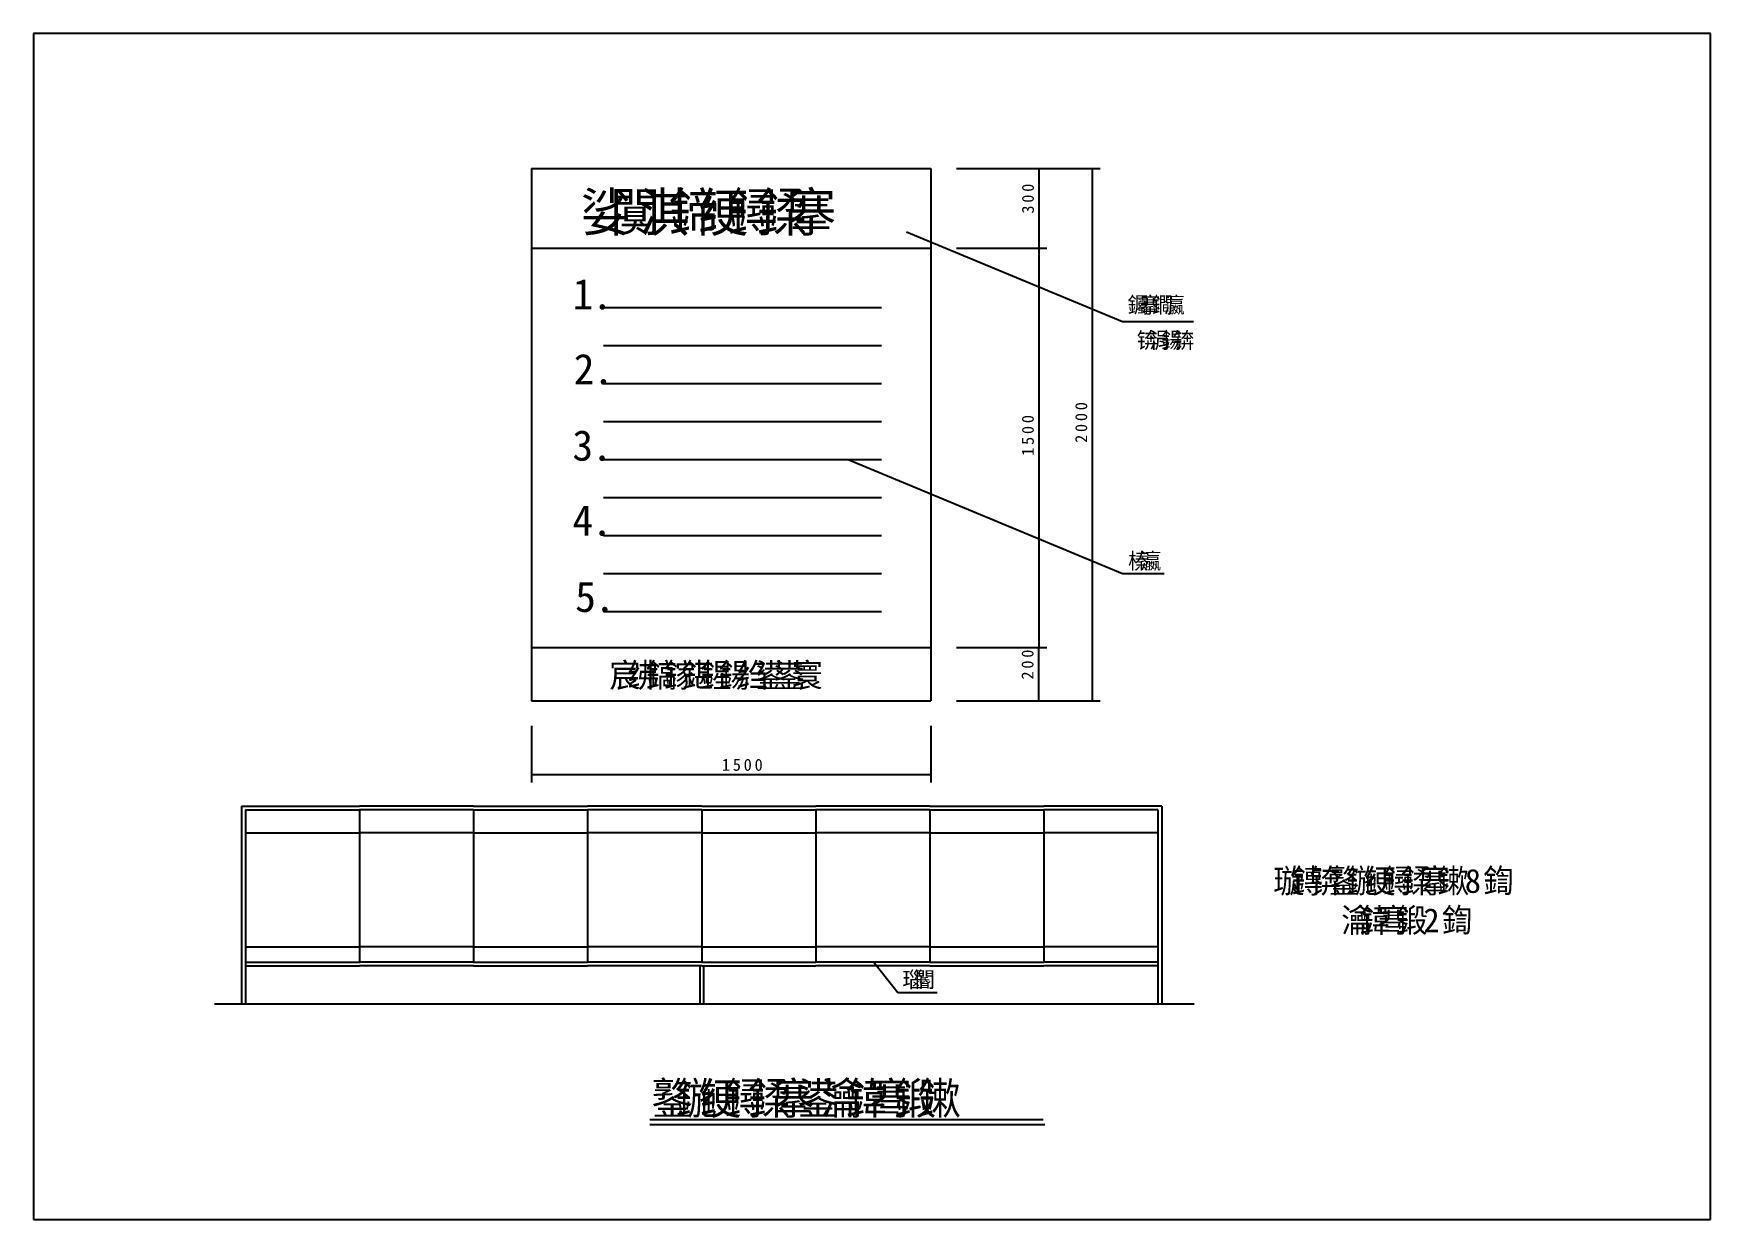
# Model space of a CAD drawing. Header units: metres. Extents: x 0 to 420, y 0 to 297.
import ezdxf

# ---------------------------------------------------------------- set-up
doc = ezdxf.new("R2010")
doc.units = ezdxf.units.M

msp = doc.modelspace()

# ---------------------------------------------------------------- linework, layer by layer
for p, q in [((420, 297), (0, 297)), ((0, 297), (0, 0)), ((420, 0), (420, 297)), ((124.72, 263.21), (224.72, 263.21)), ((124.72, 263.21), (124.72, 243.21)), ((224.72, 263.21), (224.72, 243.21)), ((231.14, 263.21), (253.79, 263.21)), ((232.1, 263.21), (267.14, 263.21)), ((251.79, 263.21), (251.79, 243.21)), ((265.14, 263.21), (265.14, 129.88)), ((218.67, 247.36), (272.77, 224.92)), ((124.72, 243.21), (224.72, 243.21)), ((124.72, 243.21), (124.72, 143.21)), ((224.72, 243.21), (224.72, 143.21)), ((231.14, 243.21), (253.79, 243.21)), ((232.1, 243.21), (253.77, 243.21)), ((251.77, 243.21), (251.77, 143.21)), ((142.79, 228.42), (212.35, 228.42)), ((272.77, 224.92), (290.55, 224.92)), ((142.79, 218.9), (212.35, 218.9)), ((142.79, 209.38), (212.35, 209.38)), ((142.79, 199.85), (212.35, 199.85)), ((142.79, 190.33), (212.35, 190.33)), ((204, 190.33), (272.77, 161.8)), ((142.79, 180.8), (212.35, 180.8)), ((142.79, 171.28), (212.35, 171.28)), ((142.79, 161.76), (212.35, 161.76)), ((272.77, 161.8), (283.21, 161.8)), ((142.79, 152.23), (212.35, 152.23)), ((124.72, 143.21), (224.72, 143.21)), ((124.72, 143.21), (124.72, 129.88)), ((224.72, 143.21), (224.72, 129.88)), ((231.14, 143.21), (253.77, 143.21)), ((231.14, 143.21), (253.69, 143.21)), ((251.69, 143.21), (251.69, 129.88)), ((124.72, 129.88), (224.72, 129.88)), ((231.14, 129.88), (267.14, 129.88)), ((231.14, 129.88), (253.69, 129.88)), ((124.72, 123.66), (124.72, 109.46)), ((224.72, 123.66), (224.72, 109.46)), ((124.72, 111.46), (224.72, 111.46)), ((52.1, 103.52), (81.63, 103.52)), ((52.1, 103.52), (52.1, 96.85)), ((53.06, 102.57), (81.63, 102.57)), ((53.06, 102.57), (53.06, 96.85)), ((110.2, 103.52), (81.63, 103.52)), ((110.2, 102.57), (81.63, 102.57)), ((81.63, 102.57), (81.63, 96.85)), ((81.63, 102.57), (81.63, 96.85)), ((110.2, 103.52), (138.77, 103.52)), ((110.2, 102.57), (138.77, 102.57)), ((110.2, 102.57), (110.2, 96.85)), ((110.2, 102.57), (110.2, 96.85)), ((167.34, 103.52), (138.77, 103.52)), ((167.34, 102.57), (138.77, 102.57)), ((138.77, 102.57), (138.77, 96.85)), ((138.77, 102.57), (138.77, 96.85)), ((167.34, 103.52), (195.91, 103.52)), ((167.34, 102.57), (195.91, 102.57)), ((167.34, 102.57), (167.34, 96.85)), ((167.34, 102.57), (167.34, 96.85)), ((224.48, 103.52), (195.91, 103.52)), ((224.48, 102.57), (195.91, 102.57)), ((195.91, 102.57), (195.91, 96.85)), ((195.91, 102.57), (195.91, 96.85)), ((224.48, 103.52), (253.06, 103.52)), ((224.48, 102.57), (253.06, 102.57)), ((224.48, 102.57), (224.48, 96.85)), ((224.48, 102.57), (224.48, 96.85)), ((282.58, 103.52), (253.06, 103.52)), ((281.63, 102.57), (253.06, 102.57)), ((253.06, 102.57), (253.06, 96.85)), ((253.06, 102.57), (253.06, 96.85)), ((281.63, 102.57), (281.63, 96.85)), ((282.58, 103.52), (282.58, 96.85)), ((52.1, 96.85), (52.1, 68.28)), ((53.06, 96.85), (81.63, 96.85)), ((53.06, 96.85), (53.06, 68.28)), ((110.2, 96.85), (81.63, 96.85)), ((81.63, 96.85), (81.63, 68.28)), ((81.63, 96.85), (81.63, 68.28)), ((110.2, 96.85), (138.77, 96.85)), ((110.2, 96.85), (110.2, 68.28)), ((110.2, 96.85), (110.2, 68.28)), ((167.34, 96.85), (138.77, 96.85)), ((138.77, 96.85), (138.77, 68.28)), ((138.77, 96.85), (138.77, 68.28)), ((167.34, 96.85), (195.91, 96.85)), ((167.34, 96.85), (167.34, 68.28)), ((167.34, 96.85), (167.34, 68.28)), ((224.48, 96.85), (195.91, 96.85)), ((195.91, 96.85), (195.91, 68.28)), ((195.91, 96.85), (195.91, 68.28)), ((224.48, 96.85), (253.06, 96.85)), ((224.48, 96.85), (224.48, 68.28)), ((224.48, 96.85), (224.48, 68.28)), ((281.63, 96.85), (253.06, 96.85)), ((253.06, 96.85), (253.06, 68.28)), ((253.06, 96.85), (253.06, 68.28)), ((281.63, 96.85), (281.63, 68.28)), ((282.58, 96.85), (282.58, 68.28)), ((52.1, 68.28), (52.1, 54)), ((53.06, 68.28), (53.06, 54)), ((53.06, 68.28), (81.63, 68.28)), ((110.2, 68.28), (81.63, 68.28)), ((81.63, 68.28), (81.63, 64.47)), ((81.63, 68.28), (81.63, 64.47)), ((110.2, 68.28), (138.77, 68.28)), ((110.2, 68.28), (110.2, 64.47)), ((110.2, 68.28), (110.2, 64.47)), ((167.34, 68.28), (138.77, 68.28)), ((138.77, 68.28), (138.77, 64.47)), ((138.77, 68.28), (138.77, 64.47)), ((167.34, 68.28), (195.91, 68.28)), ((167.34, 68.28), (167.34, 64.47)), ((167.34, 68.28), (167.34, 64.47)), ((224.48, 68.28), (195.91, 68.28)), ((195.91, 68.28), (195.91, 64.47)), ((195.91, 68.28), (195.91, 64.47)), ((224.48, 68.28), (253.06, 68.28)), ((224.48, 68.28), (224.48, 64.47)), ((224.48, 68.28), (224.48, 64.47)), ((281.63, 68.28), (253.06, 68.28)), ((253.06, 68.28), (253.06, 64.47)), ((253.06, 68.28), (253.06, 64.47)), ((281.63, 68.28), (281.63, 54)), ((282.58, 68.28), (282.58, 54)), ((53.06, 64.47), (81.63, 64.47)), ((53.06, 63.52), (81.63, 63.52)), ((110.2, 64.47), (81.63, 64.47)), ((110.2, 63.52), (81.63, 63.52)), ((110.2, 64.47), (138.77, 64.47)), ((110.2, 63.52), (138.77, 63.52)), ((167.34, 64.47), (138.77, 64.47)), ((167.34, 63.52), (138.77, 63.52)), ((166.87, 63.52), (166.87, 54)), ((167.34, 64.47), (195.91, 64.47)), ((167.34, 63.52), (195.91, 63.52)), ((167.82, 63.52), (167.82, 54)), ((224.48, 64.47), (195.91, 64.47)), ((224.48, 63.52), (195.91, 63.52)), ((210.42, 64.47), (216.5, 56.82)), ((224.48, 64.47), (253.06, 64.47)), ((224.48, 63.52), (253.06, 63.52)), ((281.63, 64.47), (253.06, 64.47)), ((281.63, 64.47), (253.06, 64.47)), ((281.63, 63.52), (253.06, 63.52)), ((216.5, 56.82), (226.28, 56.82)), ((45.33, 54), (290.67, 54)), ((154.34, 25.01), (252.9, 25.01)), ((154.34, 23.77), (253.27, 23.77)), ((0, 0), (420, 0))]:
    msp.add_line(p, q)

# ---------------------------------------------------------------- texts
for s, height, p in [('娑', 9.67, (137.01, 247.44)), ('闃', 9.67, (144.37, 247.44)), ('淇', 9.67, (151.72, 247.44)), ('鍗', 9.67, (159.08, 247.44)), ('绠', 9.67, (166.43, 247.44)), ('鐞', 9.67, (173.79, 247.44)), ('鍒', 9.67, (181.14, 247.44)), ('搴', 9.67, (188.5, 247.44)), ('1', 7.62, (135.01, 227.93)), ('钃', 4, (274.04, 227.03)), ('搴', 4, (277.09, 227.03)), ('鐧', 4, (280.13, 227.03)), ('瀛', 4, (283.17, 227.03)), ('.', 7.62, (139.86, 227.93)), ('锛', 4, (276.36, 218.2)), ('涓', 4, (279.4, 218.2)), ('鍚', 4, (282.44, 218.2)), ('锛', 4, (285.49, 218.2)), ('2', 7.62, (135.3, 209.17)), ('.', 7.62, (140.15, 209.17)), ('3', 7.62, (134.96, 190.04)), ('.', 7.62, (139.81, 190.04)), ('4', 7.62, (134.96, 171.26)), ('.', 7.62, (139.81, 171.26)), ('榛', 4, (274.21, 162.91)), ('瀛', 4, (277.25, 162.91)), ('5', 7.62, (135.66, 152.14)), ('.', 7.62, (140.5, 152.14)), ('宸', 6, (144.21, 133.3)), ('绋', 6, (148.78, 133.3)), ('鎬', 6, (153.34, 133.3)), ('鎵', 6, (157.91, 133.3)), ('鍖', 6, (162.47, 133.3)), ('鍟', 6, (167.04, 133.3)), ('鍚', 6, (171.6, 133.3)), ('绉', 6, (176.17, 133.3)), ('鍙', 6, (180.74, 133.3)), ('鍙', 6, (185.3, 133.3)), ('寰', 6, (189.87, 133.3)), ('1', 3, (172.4, 112.37)), ('5', 3, (175.13, 112.37)), ('0', 3, (177.86, 112.37)), ('0', 3, (180.59, 112.37)), ('璇', 6, (310.53, 81.79)), ('鏄', 6, (315.09, 81.79)), ('锛', 6, (319.66, 81.79)), ('鐜', 6, (324.22, 81.79)), ('鍦', 6, (328.79, 81.79)), ('绠', 6, (333.35, 81.79)), ('鐞', 6, (337.92, 81.79)), ('鍒', 6, (342.48, 81.79)), ('搴', 6, (347.05, 81.79)), ('鏉', 6, (351.61, 81.79)), ('鍧', 6, (363.03, 81.79)), ('8', 6, (358.46, 81.79)), ('瀹', 6, (327.54, 71.92)), ('鍏', 6, (332.1, 71.92)), ('骞', 6, (336.67, 71.92)), ('鍛', 6, (341.23, 71.92)), ('2', 6, (348.08, 71.92)), ('鍧', 6, (352.65, 71.92)), ('瑙', 4, (217.61, 58.11)), ('閽', 4, (220.66, 58.11)), ('鐜', 8, (154.73, 26.34)), ('鍦', 8, (160.81, 26.34)), ('绠', 8, (166.9, 26.34)), ('鐞', 8, (172.99, 26.34)), ('鍒', 8, (179.07, 26.34)), ('搴', 8, (185.16, 26.34)), ('鍙', 8, (191.25, 26.34)), ('瀹', 8, (197.33, 26.34)), ('鍏', 8, (203.42, 26.34)), ('骞', 8, (209.51, 26.34)), ('鍛', 8, (215.6, 26.34)), ('鏉', 8, (221.68, 26.34))]:
    msp.add_text(s, height=height).set_placement(p)
for s, p in [('0', (250.54, 257.36)), ('0', (250.54, 254.63)), ('3', (250.54, 251.9)), ('0', (263.89, 202.66)), ('0', (263.89, 199.93)), ('0', (250.52, 199.42)), ('0', (250.52, 196.69)), ('0', (263.89, 197.2)), ('5', (250.52, 193.96)), ('2', (263.89, 194.48)), ('1', (250.52, 191.24)), ('0', (250.44, 140.68)), ('0', (250.44, 137.95)), ('2', (250.44, 135.22))]:
    msp.add_text(s, height=3, rotation=90).set_placement(p)

doc.saveas('drawing.dxf')
